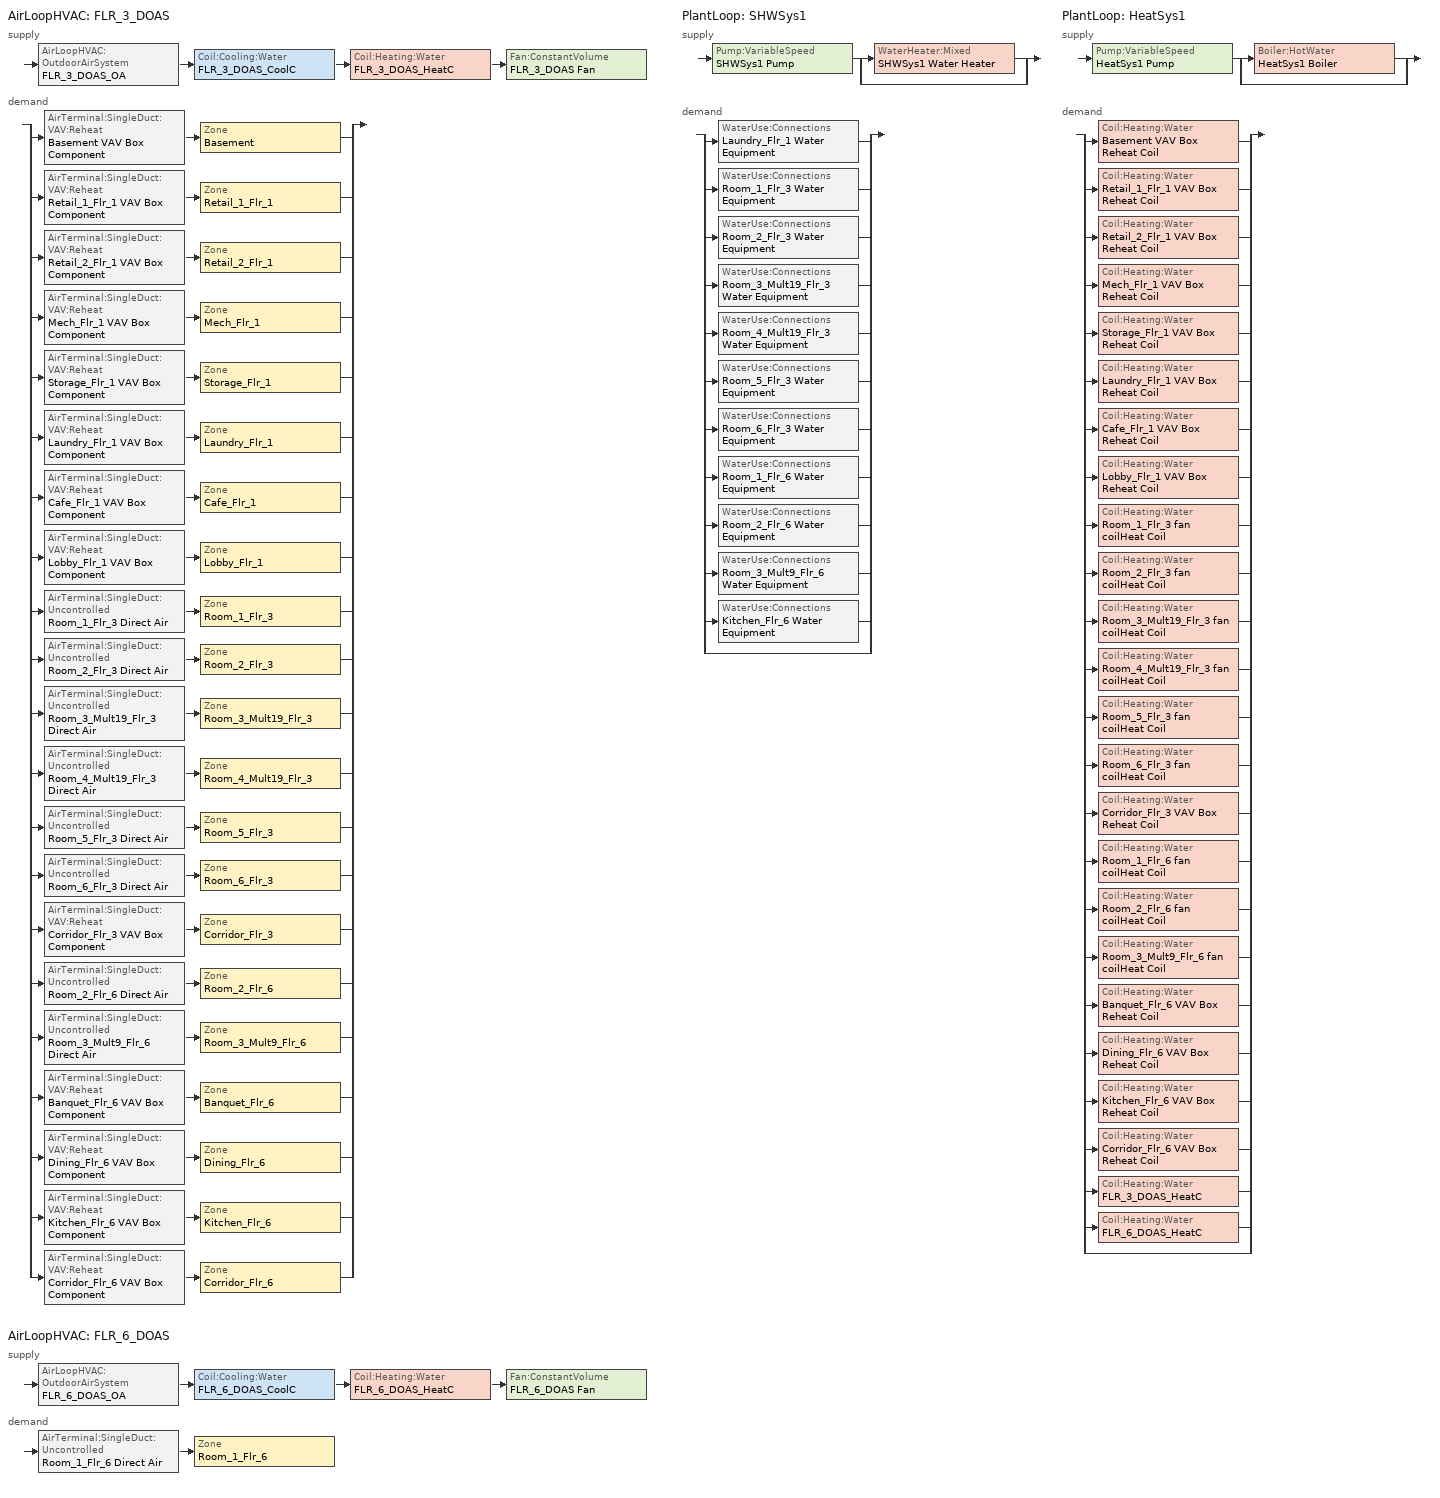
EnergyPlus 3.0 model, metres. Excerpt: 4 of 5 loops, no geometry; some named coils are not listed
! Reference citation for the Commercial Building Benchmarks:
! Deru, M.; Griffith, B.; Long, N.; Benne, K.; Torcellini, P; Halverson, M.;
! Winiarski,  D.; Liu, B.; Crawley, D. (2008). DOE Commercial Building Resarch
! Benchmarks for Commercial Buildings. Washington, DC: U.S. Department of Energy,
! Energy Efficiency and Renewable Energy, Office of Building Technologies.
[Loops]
AirLoopHVAC 'FLR_3_DOAS'
 supply: AirLoopHVAC:OutdoorAirSystem 'FLR_3_DOAS_OA' > Coil:Cooling:Water 'FLR_3_DOAS_CoolC' > Coil:Heating:Water 'FLR_3_DOAS_HeatC' > Fan:ConstantVolume 'FLR_3_DOAS Fan'
 demand: split
  | AirTerminal:SingleDuct:VAV:Reheat 'Basement VAV Box Component' > Zone 'Basement'
  | AirTerminal:SingleDuct:VAV:Reheat 'Retail_1_Flr_1 VAV Box Component' > Zone 'Retail_1_Flr_1'
  | AirTerminal:SingleDuct:VAV:Reheat 'Retail_2_Flr_1 VAV Box Component' > Zone 'Retail_2_Flr_1'
  | AirTerminal:SingleDuct:VAV:Reheat 'Mech_Flr_1 VAV Box Component' > Zone 'Mech_Flr_1'
  | AirTerminal:SingleDuct:VAV:Reheat 'Storage_Flr_1 VAV Box Component' > Zone 'Storage_Flr_1'
  | AirTerminal:SingleDuct:VAV:Reheat 'Laundry_Flr_1 VAV Box Component' > Zone 'Laundry_Flr_1'
  | AirTerminal:SingleDuct:VAV:Reheat 'Cafe_Flr_1 VAV Box Component' > Zone 'Cafe_Flr_1'
  | AirTerminal:SingleDuct:VAV:Reheat 'Lobby_Flr_1 VAV Box Component' > Zone 'Lobby_Flr_1'
  | AirTerminal:SingleDuct:Uncontrolled 'Room_1_Flr_3 Direct Air' > Zone 'Room_1_Flr_3'
  | AirTerminal:SingleDuct:Uncontrolled 'Room_2_Flr_3 Direct Air' > Zone 'Room_2_Flr_3'
  | AirTerminal:SingleDuct:Uncontrolled 'Room_3_Mult19_Flr_3 Direct Air' > Zone 'Room_3_Mult19_Flr_3'
  | AirTerminal:SingleDuct:Uncontrolled 'Room_4_Mult19_Flr_3 Direct Air' > Zone 'Room_4_Mult19_Flr_3'
  | AirTerminal:SingleDuct:Uncontrolled 'Room_5_Flr_3 Direct Air' > Zone 'Room_5_Flr_3'
  | AirTerminal:SingleDuct:Uncontrolled 'Room_6_Flr_3 Direct Air' > Zone 'Room_6_Flr_3'
  | AirTerminal:SingleDuct:VAV:Reheat 'Corridor_Flr_3 VAV Box Component' > Zone 'Corridor_Flr_3'
  | AirTerminal:SingleDuct:Uncontrolled 'Room_2_Flr_6 Direct Air' > Zone 'Room_2_Flr_6'
  | AirTerminal:SingleDuct:Uncontrolled 'Room_3_Mult9_Flr_6 Direct Air' > Zone 'Room_3_Mult9_Flr_6'
  | AirTerminal:SingleDuct:VAV:Reheat 'Banquet_Flr_6 VAV Box Component' > Zone 'Banquet_Flr_6'
  | AirTerminal:SingleDuct:VAV:Reheat 'Dining_Flr_6 VAV Box Component' > Zone 'Dining_Flr_6'
  | AirTerminal:SingleDuct:VAV:Reheat 'Kitchen_Flr_6 VAV Box Component' > Zone 'Kitchen_Flr_6'
  | AirTerminal:SingleDuct:VAV:Reheat 'Corridor_Flr_6 VAV Box Component' > Zone 'Corridor_Flr_6'
AirLoopHVAC 'FLR_6_DOAS'
 supply: AirLoopHVAC:OutdoorAirSystem 'FLR_6_DOAS_OA' > Coil:Cooling:Water 'FLR_6_DOAS_CoolC' > Coil:Heating:Water 'FLR_6_DOAS_HeatC' > Fan:ConstantVolume 'FLR_6_DOAS Fan'
 demand: AirTerminal:SingleDuct:Uncontrolled 'Room_1_Flr_6 Direct Air' > Zone 'Room_1_Flr_6'
PlantLoop 'SHWSys1'
 supply: Pump:VariableSpeed 'SHWSys1 Pump' > split
  | WaterHeater:Mixed 'SHWSys1 Water Heater'
  | bypass
 demand: split
  | WaterUse:Connections 'Laundry_Flr_1 Water Equipment'
  | WaterUse:Connections 'Room_1_Flr_3 Water Equipment'
  | WaterUse:Connections 'Room_2_Flr_3 Water Equipment'
  | WaterUse:Connections 'Room_3_Mult19_Flr_3 Water Equipment'
  | WaterUse:Connections 'Room_4_Mult19_Flr_3 Water Equipment'
  | WaterUse:Connections 'Room_5_Flr_3 Water Equipment'
  | WaterUse:Connections 'Room_6_Flr_3 Water Equipment'
  | WaterUse:Connections 'Room_1_Flr_6 Water Equipment'
  | WaterUse:Connections 'Room_2_Flr_6 Water Equipment'
  | WaterUse:Connections 'Room_3_Mult9_Flr_6 Water Equipment'
  | WaterUse:Connections 'Kitchen_Flr_6 Water Equipment'
  | bypass
PlantLoop 'HeatSys1'
 supply: Pump:VariableSpeed 'HeatSys1 Pump' > split
  | Boiler:HotWater 'HeatSys1 Boiler'
  | bypass
 demand: split
  | Coil:Heating:Water 'Basement VAV Box Reheat Coil'
  | Coil:Heating:Water 'Retail_1_Flr_1 VAV Box Reheat Coil'
  | Coil:Heating:Water 'Retail_2_Flr_1 VAV Box Reheat Coil'
  | Coil:Heating:Water 'Mech_Flr_1 VAV Box Reheat Coil'
  | Coil:Heating:Water 'Storage_Flr_1 VAV Box Reheat Coil'
  | Coil:Heating:Water 'Laundry_Flr_1 VAV Box Reheat Coil'
  | Coil:Heating:Water 'Cafe_Flr_1 VAV Box Reheat Coil'
  | Coil:Heating:Water 'Lobby_Flr_1 VAV Box Reheat Coil'
  | Coil:Heating:Water 'Room_1_Flr_3 fan coilHeat Coil'
  | Coil:Heating:Water 'Room_2_Flr_3 fan coilHeat Coil'
  | Coil:Heating:Water 'Room_3_Mult19_Flr_3 fan coilHeat Coil'
  | Coil:Heating:Water 'Room_4_Mult19_Flr_3 fan coilHeat Coil'
  | Coil:Heating:Water 'Room_5_Flr_3 fan coilHeat Coil'
  | Coil:Heating:Water 'Room_6_Flr_3 fan coilHeat Coil'
  | Coil:Heating:Water 'Corridor_Flr_3 VAV Box Reheat Coil'
  | Coil:Heating:Water 'Room_1_Flr_6 fan coilHeat Coil'
  | Coil:Heating:Water 'Room_2_Flr_6 fan coilHeat Coil'
  | Coil:Heating:Water 'Room_3_Mult9_Flr_6 fan coilHeat Coil'
  | Coil:Heating:Water 'Banquet_Flr_6 VAV Box Reheat Coil'
  | Coil:Heating:Water 'Dining_Flr_6 VAV Box Reheat Coil'
  | Coil:Heating:Water 'Kitchen_Flr_6 VAV Box Reheat Coil'
  | Coil:Heating:Water 'Corridor_Flr_6 VAV Box Reheat Coil'
  | Coil:Heating:Water 'FLR_3_DOAS_HeatC'
  | Coil:Heating:Water 'FLR_6_DOAS_HeatC'
  | bypass
[ComponentCost:LineItem]
Name | Line Item Type | Item | Cost per Each | Quantity | Cost per Unit of Output Capacity
People:Basement | General | Basement | 1 | 53.2305
LIGHTING EQUIP:Basement | Lights | Basement |  |  | 1
ElectricEquipment:Basement:MiscPlug | General | Basement | 1 | 10.6461
Infiltration:Retail_1_Flr_1 | General | Retail_1_Flr_1 | 1 | 0.0413
People:Retail_1_Flr_1 | General | Retail_1_Flr_1 | 1 | 5.7748
LIGHTING EQUIP:Retail_1_Flr_1 | Lights | Retail_1_Flr_1 |  |  | 1
ElectricEquipment:Retail_1_Flr_1:MiscPlug | General | Retail_1_Flr_1 | 1 | 0.7217
Infiltration:Retail_2_Flr_1 | General | Retail_2_Flr_1 | 1 | 0.0077
People:Retail_2_Flr_1 | General | Retail_2_Flr_1 | 1 | 6.6873
LIGHTING EQUIP:Retail_2_Flr_1 | Lights | Retail_2_Flr_1 |  |  | 1
ElectricEquipment:Retail_2_Flr_1:MiscPlug | General | Retail_2_Flr_1 | 1 | 0.8357
Infiltration:Mech_Flr_1 | General | Mech_Flr_1 | 1 | 0.0199
LIGHTING EQUIP:Mech_Flr_1 | Lights | Mech_Flr_1 |  |  | 1
ElectricEquipment:Mech_Flr_1:MiscPlug | General | Mech_Flr_1 | 1 | 0.8836
Infiltration:Storage_Flr_1 | General | Storage_Flr_1 | 1 | 0.0115
People:Storage_Flr_1 | General | Storage_Flr_1 | 1 | 2.0373
LIGHTING EQUIP:Storage_Flr_1 | Lights | Storage_Flr_1 |  |  | 1
ElectricEquipment:Storage_Flr_1:MiscPlug | General | Storage_Flr_1 | 1 | 0.2549
Infiltration:Laundry_Flr_1 | General | Laundry_Flr_1 | 1 | 0.0258
People:Laundry_Flr_1 | General | Laundry_Flr_1 | 1 | 3.3635
LIGHTING EQUIP:Laundry_Flr_1 | Lights | Laundry_Flr_1 |  |  | 1
ElectricEquipment:Laundry_Flr_1:MiscPlug | General | Laundry_Flr_1 | 1 | 2.5191
Infiltration:Cafe_Flr_1 | General | Cafe_Flr_1 | 1 | 0.1039
People:Cafe_Flr_1 | General | Cafe_Flr_1 | 1 | 135.5273
LIGHTING EQUIP:Cafe_Flr_1 | Lights | Cafe_Flr_1 |  |  | 1
ElectricEquipment:Cafe_Flr_1:MiscPlug | General | Cafe_Flr_1 | 1 | 1.0161
Infiltration:Lobby_Flr_1 | General | Lobby_Flr_1 | 1 | 0.144
People:Lobby_Flr_1 | General | Lobby_Flr_1 | 1 | 422.4133
LIGHTING EQUIP:Lobby_Flr_1 | Lights | Lobby_Flr_1 |  |  | 1
ElectricEquipment:Lobby_Flr_1:MiscPlug | General | Lobby_Flr_1 | 1 | 10.5571
Infiltration:Room_1_Flr_3 | General | Room_1_Flr_3 | 1 | 0.0489
People:Room_1_Flr_3 | General | Room_1_Flr_3 | 1 | 6
LIGHTING EQUIP:Room_1_Flr_3 | Lights | Room_1_Flr_3 |  |  | 1
ElectricEquipment:Room_1_Flr_3:PlugMisc | General | Room_1_Flr_3 | 1 | 1.0536
Infiltration:Room_2_Flr_3 | General | Room_2_Flr_3 | 1 | 0.0489
People:Room_2_Flr_3 | General | Room_2_Flr_3 | 1 | 6
LIGHTING EQUIP:Room_2_Flr_3 | Lights | Room_2_Flr_3 |  |  | 1
ElectricEquipment:Room_2_Flr_3:PlugMisc | General | Room_2_Flr_3 | 1 | 1.0535
Infiltration:Room_3_Mult19_Flr_3 | General | Room_3_Mult19_Flr_3 | 1 | 0.2525
People:Room_3_Mult19_Flr_3 | General | Room_3_Mult19_Flr_3 | 1 | 114
LIGHTING EQUIP:Room_3_Mult19_Flr_3 | Lights | Room_3_Mult19_Flr_3 |  |  | 1
ElectricEquipment:Room_3_Mult19_Flr_3:PlugMisc | General | Room_3_Mult19_Flr_3 | 1 | 19.6073
Infiltration:Room_4_Mult19_Flr_3 | General | Room_4_Mult19_Flr_3 | 1 | 0.2526
People:Room_4_Mult19_Flr_3 | General | Room_4_Mult19_Flr_3 | 1 | 114
LIGHTING EQUIP:Room_4_Mult19_Flr_3 | Lights | Room_4_Mult19_Flr_3 |  |  | 1
ElectricEquipment:Room_4_Mult19_Flr_3:PlugMisc | General | Room_4_Mult19_Flr_3 | 1 | 19.6127
Infiltration:Room_5_Flr_3 | General | Room_5_Flr_3 | 1 | 0.0489
People:Room_5_Flr_3 | General | Room_5_Flr_3 | 1 | 6
LIGHTING EQUIP:Room_5_Flr_3 | Lights | Room_5_Flr_3 |  |  | 1
ElectricEquipment:Room_5_Flr_3:PlugMisc | General | Room_5_Flr_3 | 1 | 1.0536
Infiltration:Room_6_Flr_3 | General | Room_6_Flr_3 | 1 | 0.0489
People:Room_6_Flr_3 | General | Room_6_Flr_3 | 1 | 6
LIGHTING EQUIP:Room_6_Flr_3 | Lights | Room_6_Flr_3 |  |  | 1
ElectricEquipment:Room_6_Flr_3:PlugMisc | General | Room_6_Flr_3 | 1 | 1.0535
Infiltration:Corridor_Flr_3 | General | Corridor_Flr_3 | 1 | 0.0528
People:Corridor_Flr_3 | General | Corridor_Flr_3 | 1 | 16.8223
LIGHTING EQUIP:Corridor_Flr_3 | Lights | Corridor_Flr_3 |  |  | 1
Infiltration:Room_1_Flr_6 | General | Room_1_Flr_6 | 1 | 0.0238
People:Room_1_Flr_6 | General | Room_1_Flr_6 | 1 | 1.5
LIGHTING EQUIP:Room_1_Flr_6 | Lights | Room_1_Flr_6 |  |  | 1
ElectricEquipment:Room_1_Flr_6:PlugMisc | General | Room_1_Flr_6 | 1 | 0.2634
Infiltration:Room_2_Flr_6 | General | Room_2_Flr_6 | 1 | 0.0238
People:Room_2_Flr_6 | General | Room_2_Flr_6 | 1 | 1.5
LIGHTING EQUIP:Room_2_Flr_6 | Lights | Room_2_Flr_6 |  |  | 1
ElectricEquipment:Room_2_Flr_6:PlugMisc | General | Room_2_Flr_6 | 1 | 0.2634
Infiltration:Room_3_Mult9_Flr_6 | General | Room_3_Mult9_Flr_6 | 1 | 0.2393
People:Room_3_Mult9_Flr_6 | General | Room_3_Mult9_Flr_6 | 1 | 13.5
LIGHTING EQUIP:Room_3_Mult9_Flr_6 | Lights | Room_3_Mult9_Flr_6 |  |  | 1
ElectricEquipment:Room_3_Mult9_Flr_6:PlugMisc | General | Room_3_Mult9_Flr_6 | 1 | 2.3226
Infiltration:Banquet_Flr_6 | General | Banquet_Flr_6 | 1 | 0.1292
People:Banquet_Flr_6 | General | Banquet_Flr_6 | 1 | 237.9974
LIGHTING EQUIP:Banquet_Flr_6 | Lights | Banquet_Flr_6 |  |  | 1
ElectricEquipment:Banquet_Flr_6:MiscPlug | General | Banquet_Flr_6 | 1 | 35.6863
Infiltration:Dining_Flr_6 | General | Dining_Flr_6 | 1 | 0.1292
People:Dining_Flr_6 | General | Dining_Flr_6 | 1 | 237.9974
LIGHTING EQUIP:Dining_Flr_6 | Lights | Dining_Flr_6 |  |  | 1
ElectricEquipment:Dining_Flr_6:MiscPlug | General | Dining_Flr_6 | 1 | 35.6863
Infiltration:Kitchen_Flr_6 | General | Kitchen_Flr_6 | 1 | 0.0577
People:Kitchen_Flr_6 | General | Kitchen_Flr_6 | 1 | 5.5578
LIGHTING EQUIP:Kitchen_Flr_6 | Lights | Kitchen_Flr_6 |  |  | 1
ElectricEquipment:Kitchen_Flr_6:MiscElec | General | Kitchen_Flr_6 | 1 | 38.9045
GasEquipment:Kitchen_Flr_6:MiscGas | General | Kitchen_Flr_6 | 1 | 185.6381
ElectricEquipment:Kitchen_Flr_6:ExhFan | General | Kitchen_Flr_6 | 1 | 1.5775
Infiltration:Corridor_Flr_6 | General | Corridor_Flr_6 | 1 | 0.1675
People:Corridor_Flr_6 | General | Corridor_Flr_6 | 1 | 4.4509
LIGHTING EQUIP:Corridor_Flr_6 | Lights | Corridor_Flr_6 |  |  | 1
ElectricEquipment:Corridor_Flr_6:Elevators | General | Corridor_Flr_6 | 1 | 314.7435
[Sizing:Zone] Zone Cooling Design Supply Air Temperature {C}=14; Zone Heating Design Supply Air Temperature {C}=40; Zone Cooling Design Supply Air Humidity Ratio {kg-H20/kg-air}=0.0085; Zone Heating Design Supply Air Humidity Ratio {kg-H20/kg-air}=0.008; Outdoor Air Method=Flow/Zone; Outside Air Flow per Zone Floor Area=0; Zone Sizing Factor=0; Cooling Design Air Flow Method {Flow/Zone | DesignDay}=DesignDay; Cooling Design Air Flow Rate=0; Cooling Minimum Air Flow=0; Cooling Minimum Air Flow Fraction=0; Heating Design Air Flow Method {Flow/Zone | DesignDay}=DesignDay; Heating Design Air Flow Rate=0
Name | Outside Air Flow per Zone {m3/s}
Basement | 0.593649
Retail_1_Flr_1 | 0.0621872
Retail_2_Flr_1 | 0.072013
Mech_Flr_1 | 0
Storage_Flr_1 | 0.0284278
Laundry_Flr_1 | 0.235679
Cafe_Flr_1 | 0.684979
Lobby_Flr_1 | 1.44849
Room_1_Flr_3; Room_2_Flr_3; Room_5_Flr_3; Room_6_Flr_3; Room_1_Flr_6; Room_2_Flr_6 | 0.01671
Room_3_Mult19_Flr_3; Room_4_Mult19_Flr_3; Room_3_Mult9_Flr_6 | 0.00986
Corridor_Flr_3 | 0.116821
Banquet_Flr_6 | 1.20288
Dining_Flr_6 | 2.38
Kitchen_Flr_6 | 2.8317
Corridor_Flr_6 | 0.123637
[ZoneControl:Thermostat] Control Type Schedule=Dual Zone Control Type Sched
Name | Zone | Control 1
Basement Thermostat | Basement | Basement DualSPSched
Retail_1_Flr_1 Thermostat | Retail_1_Flr_1 | Retail_1_Flr_1 DualSPSched
Retail_2_Flr_1 Thermostat | Retail_2_Flr_1 | Retail_2_Flr_1 DualSPSched
Mech_Flr_1 Thermostat | Mech_Flr_1 | Mech_Flr_1 DualSPSched
Storage_Flr_1 Thermostat | Storage_Flr_1 | Storage_Flr_1 DualSPSched
Laundry_Flr_1 Thermostat | Laundry_Flr_1 | Laundry_Flr_1 DualSPSched
Cafe_Flr_1 Thermostat | Cafe_Flr_1 | Cafe_Flr_1 DualSPSched
Lobby_Flr_1 Thermostat | Lobby_Flr_1 | Lobby_Flr_1 DualSPSched
Room_1_Flr_3 Thermostat | Room_1_Flr_3 | Room_1_Flr_3 DualSPSched
Room_2_Flr_3 Thermostat | Room_2_Flr_3 | Room_2_Flr_3 DualSPSched
Room_3_Mult19_Flr_3 Thermostat | Room_3_Mult19_Flr_3 | Room_3_Mult19_Flr_3 DualSPSched
Room_4_Mult19_Flr_3 Thermostat | Room_4_Mult19_Flr_3 | Room_4_Mult19_Flr_3 DualSPSched
Room_5_Flr_3 Thermostat | Room_5_Flr_3 | Room_5_Flr_3 DualSPSched
Room_6_Flr_3 Thermostat | Room_6_Flr_3 | Room_6_Flr_3 DualSPSched
Corridor_Flr_3 Thermostat | Corridor_Flr_3 | Corridor_Flr_3 DualSPSched
Room_1_Flr_6 Thermostat | Room_1_Flr_6 | Room_1_Flr_6 DualSPSched
Room_2_Flr_6 Thermostat | Room_2_Flr_6 | Room_2_Flr_6 DualSPSched
Room_3_Mult9_Flr_6 Thermostat | Room_3_Mult9_Flr_6 | Room_3_Mult9_Flr_6 DualSPSched
Banquet_Flr_6 Thermostat | Banquet_Flr_6 | Banquet_Flr_6 DualSPSched
Dining_Flr_6 Thermostat | Dining_Flr_6 | Dining_Flr_6 DualSPSched
Kitchen_Flr_6 Thermostat | Kitchen_Flr_6 | Kitchen_Flr_6 DualSPSched
Corridor_Flr_6 Thermostat | Corridor_Flr_6 | Corridor_Flr_6 DualSPSched
[ThermostatSetpoint:DualSetpoint] Heating Setpoint Temperature Schedule=HtgSetP_Sch; Cooling Setpoint Temperature Schedule=ClgSetP_Sch
Basement DualSPSched; Retail_1_Flr_1 DualSPSched; Retail_2_Flr_1 DualSPSched; Mech_Flr_1 DualSPSched; Storage_Flr_1 DualSPSched; Laundry_Flr_1 DualSPSched; Cafe_Flr_1 DualSPSched; Lobby_Flr_1 DualSPSched; Room_1_Flr_3 DualSPSched; Room_2_Flr_3 DualSPSched; Room_3_Mult19_Flr_3 DualSPSched; Room_4_Mult19_Flr_3 DualSPSched; Room_5_Flr_3 DualSPSched; Room_6_Flr_3 DualSPSched; Corridor_Flr_3 DualSPSched; Room_1_Flr_6 DualSPSched; Room_2_Flr_6 DualSPSched; Room_3_Mult9_Flr_6 DualSPSched; Banquet_Flr_6 DualSPSched; Dining_Flr_6 DualSPSched; Kitchen_Flr_6 DualSPSched; Corridor_Flr_6 DualSPSched
[Zone equipment]
Basement: Basement VAV Box Component
Retail_1_Flr_1: Retail_1_Flr_1 VAV Box Component
Retail_2_Flr_1: Retail_2_Flr_1 VAV Box Component
Mech_Flr_1: Mech_Flr_1 VAV Box Component
Storage_Flr_1: Storage_Flr_1 VAV Box Component
Laundry_Flr_1: Laundry_Flr_1 Exhaust Fan, Laundry_Flr_1 VAV Box Component
Cafe_Flr_1: Cafe_Flr_1 VAV Box Component
Lobby_Flr_1: Lobby_Flr_1 VAV Box Component
Room_1_Flr_3: Room_1_Flr_3 Direct Air, Room_1_Flr_3 fan coil
Room_2_Flr_3: Room_2_Flr_3 Direct Air, Room_2_Flr_3 fan coil
Room_3_Mult19_Flr_3: Room_3_Mult19_Flr_3 Direct Air, Room_3_Mult19_Flr_3 fan coil
Room_4_Mult19_Flr_3: Room_4_Mult19_Flr_3 Direct Air, Room_4_Mult19_Flr_3 fan coil
Room_5_Flr_3: Room_5_Flr_3 Direct Air, Room_5_Flr_3 fan coil
Room_6_Flr_3: Room_6_Flr_3 Direct Air, Room_6_Flr_3 fan coil
Corridor_Flr_3: Corridor_Flr_3 VAV Box Component
Room_1_Flr_6: Room_1_Flr_6 Direct Air, Room_1_Flr_6 fan coil
Room_2_Flr_6: Room_2_Flr_6 Direct Air, Room_2_Flr_6 fan coil
Room_3_Mult9_Flr_6: Room_3_Mult9_Flr_6 Direct Air, Room_3_Mult9_Flr_6 fan coil
Banquet_Flr_6: Banquet_Flr_6 VAV Box Component
Dining_Flr_6: Dining_Flr_6 Exhaust Fan, Dining_Flr_6 VAV Box Component
Kitchen_Flr_6: Kitchen_Flr_6 Exhaust Fan, Kitchen_Flr_6 VAV Box Component
Corridor_Flr_6: Corridor_Flr_6 VAV Box Component
[AirTerminal:SingleDuct:VAV:Reheat] Availability Schedule=ALWAYS_ON; Maximum Air Flow Rate {m3/s}=AUTOSIZE; Zone Minimum Air Flow Fraction=0.3; Maximum Hot Water or Steam Flow Rate {m3/s}=AUTOSIZE; Minimum Hot Water or Steam Flow Rate {m3/s}=0; Convergence Tolerance=0.001; Damper Heating Action=Reverse
Name | Reheat Coil
Basement VAV Box Component | Basement VAV Box Reheat Coil
Retail_1_Flr_1 VAV Box Component | Retail_1_Flr_1 VAV Box Reheat Coil
Retail_2_Flr_1 VAV Box Component | Retail_2_Flr_1 VAV Box Reheat Coil
Mech_Flr_1 VAV Box Component | Mech_Flr_1 VAV Box Reheat Coil
Storage_Flr_1 VAV Box Component | Storage_Flr_1 VAV Box Reheat Coil
Laundry_Flr_1 VAV Box Component | Laundry_Flr_1 VAV Box Reheat Coil
Cafe_Flr_1 VAV Box Component | Cafe_Flr_1 VAV Box Reheat Coil
Lobby_Flr_1 VAV Box Component | Lobby_Flr_1 VAV Box Reheat Coil
Corridor_Flr_3 VAV Box Component | Corridor_Flr_3 VAV Box Reheat Coil
Banquet_Flr_6 VAV Box Component | Banquet_Flr_6 VAV Box Reheat Coil
Dining_Flr_6 VAV Box Component | Dining_Flr_6 VAV Box Reheat Coil
Kitchen_Flr_6 VAV Box Component | Kitchen_Flr_6 VAV Box Reheat Coil
Corridor_Flr_6 VAV Box Component | Corridor_Flr_6 VAV Box Reheat Coil
[Coil:Heating:Water] Availablility Schedule=ALWAYS_ON; U-Factor Times Area Value {W/K}=AUTOSIZE; Maximum Water Flow Rate {m3/s}=AUTOSIZE; Coil Peformance input method=UFactorTimesAreaAndDesignWaterFlowRate; Nominal Capacity=AUTOSIZE; Design Inlet Water Temperature=82.2; Design Inlet Air Temperature=16.6; Design Outlet Water Temperature=71.1; Design Outlet Air Temperature=32.2
Basement VAV Box Reheat Coil; Retail_1_Flr_1 VAV Box Reheat Coil; Retail_2_Flr_1 VAV Box Reheat Coil; Mech_Flr_1 VAV Box Reheat Coil; Storage_Flr_1 VAV Box Reheat Coil; Laundry_Flr_1 VAV Box Reheat Coil; Cafe_Flr_1 VAV Box Reheat Coil; Lobby_Flr_1 VAV Box Reheat Coil; Room_1_Flr_3 fan coilHeat Coil; Room_2_Flr_3 fan coilHeat Coil; Room_3_Mult19_Flr_3 fan coilHeat Coil; Room_4_Mult19_Flr_3 fan coilHeat Coil; Room_5_Flr_3 fan coilHeat Coil; Room_6_Flr_3 fan coilHeat Coil; Corridor_Flr_3 VAV Box Reheat Coil; Room_1_Flr_6 fan coilHeat Coil; Room_2_Flr_6 fan coilHeat Coil; Room_3_Mult9_Flr_6 fan coilHeat Coil; Banquet_Flr_6 VAV Box Reheat Coil; Dining_Flr_6 VAV Box Reheat Coil; Kitchen_Flr_6 VAV Box Reheat Coil; Corridor_Flr_6 VAV Box Reheat Coil; FLR_3_DOAS_HeatC; FLR_6_DOAS_HeatC
[Fan:ZoneExhaust] Availability Schedule=Hours_of_operation
Name | Fan Efficiency | Pressure Rise {Pa} | Maximum Flow Rate {m3/s} [*******]
Laundry_Flr_1 Exhaust Fan | 0.33 | 125 | 0.2357
Dining_Flr_6 Exhaust Fan | 1 | 0.001 | 2.38
Kitchen_Flr_6 Exhaust Fan | 1 | 0.001 | 0.0001
[WaterUse:Connections]
Name | Water Use Equipment 1
Laundry_Flr_1 Water Equipment | Laundry_Flr_1 Water Equipment
Room_1_Flr_3 Water Equipment | Room_1_Flr_3 Water Equipment
Room_2_Flr_3 Water Equipment | Room_2_Flr_3 Water Equipment
Room_3_Mult19_Flr_3 Water Equipment | Room_3_Mult19_Flr_3 Water Equipment
Room_4_Mult19_Flr_3 Water Equipment | Room_4_Mult19_Flr_3 Water Equipment
Room_5_Flr_3 Water Equipment | Room_5_Flr_3 Water Equipment
Room_6_Flr_3 Water Equipment | Room_6_Flr_3 Water Equipment
Room_1_Flr_6 Water Equipment | Room_1_Flr_6 Water Equipment
Room_2_Flr_6 Water Equipment | Room_2_Flr_6 Water Equipment
Room_3_Mult9_Flr_6 Water Equipment | Room_3_Mult9_Flr_6 Water Equipment
Kitchen_Flr_6 Water Equipment | Kitchen_Flr_6 Water Equipment
[WaterUse:Equipment]
Name | Peak Flow Rate {m3/s} | Flow Rate Fraction Schedule | Target Temperature Schedule | Hot Water Supply Temperature Schedule Name  {C} | Zone | Sensible Fraction Schedule | Latent Fraction Schedule
Laundry_Flr_1 Water Equipment | 1.16667e-05 | LAUNDRYROOM_SWH_SCH | Laundry_Flr_1 Water Equipment Temp Sched | Laundry_Flr_1 Water Equipment Hot Supply Temp Sched | Laundry_Flr_1 | Laundry_Flr_1 Water Equipment Sensible fract sched | Laundry_Flr_1 Water Equipment Latent fract sched
Room_1_Flr_3 Water Equipment | 2.89E-6 | GUESTROOM_SWH_SCH | Room_1_Flr_3 Water Equipment Temp Sched | Room_1_Flr_3 Water Equipment Hot Supply Temp Sched | Room_1_Flr_3 | Room_1_Flr_3 Water Equipment Sensible fract sched | Room_1_Flr_3 Water Equipment Latent fract sched
Room_2_Flr_3 Water Equipment | 2.89E-6 | GUESTROOM_SWH_SCH | Room_2_Flr_3 Water Equipment Temp Sched | Room_2_Flr_3 Water Equipment Hot Supply Temp Sched | Room_2_Flr_3 | Room_2_Flr_3 Water Equipment Sensible fract sched | Room_2_Flr_3 Water Equipment Latent fract sched
Room_3_Mult19_Flr_3 Water Equipment | 2.89E-6 | GUESTROOM_SWH_SCH | Room_3_Mult19_Flr_3 Water Equipment Temp Sched | Room_3_Mult19_Flr_3 Water Equipment Hot Supply Temp Sched | Room_3_Mult19_Flr_3 | Room_3_Mult19_Flr_3 Water Equipment Sensible fract sched | Room_3_Mult19_Flr_3 Water Equipment Latent fract sched
Room_4_Mult19_Flr_3 Water Equipment | 2.89E-6 | GUESTROOM_SWH_SCH | Room_4_Mult19_Flr_3 Water Equipment Temp Sched | Room_4_Mult19_Flr_3 Water Equipment Hot Supply Temp Sched | Room_4_Mult19_Flr_3 | Room_4_Mult19_Flr_3 Water Equipment Sensible fract sched | Room_4_Mult19_Flr_3 Water Equipment Latent fract sched
Room_5_Flr_3 Water Equipment | 2.89E-6 | GUESTROOM_SWH_SCH | Room_5_Flr_3 Water Equipment Temp Sched | Room_5_Flr_3 Water Equipment Hot Supply Temp Sched | Room_5_Flr_3 | Room_5_Flr_3 Water Equipment Sensible fract sched | Room_5_Flr_3 Water Equipment Latent fract sched
Room_6_Flr_3 Water Equipment | 2.89E-6 | GUESTROOM_SWH_SCH | Room_6_Flr_3 Water Equipment Temp Sched | Room_6_Flr_3 Water Equipment Hot Supply Temp Sched | Room_6_Flr_3 | Room_6_Flr_3 Water Equipment Sensible fract sched | Room_6_Flr_3 Water Equipment Latent fract sched
Room_1_Flr_6 Water Equipment | 2.89E-6 | GUESTROOM_SWH_SCH | Room_1_Flr_6 Water Equipment Temp Sched | Room_1_Flr_6 Water Equipment Hot Supply Temp Sched | Room_1_Flr_6 | Room_1_Flr_6 Water Equipment Sensible fract sched | Room_1_Flr_6 Water Equipment Latent fract sched
Room_2_Flr_6 Water Equipment | 2.89E-6 | GUESTROOM_SWH_SCH | Room_2_Flr_6 Water Equipment Temp Sched | Room_2_Flr_6 Water Equipment Hot Supply Temp Sched | Room_2_Flr_6 | Room_2_Flr_6 Water Equipment Sensible fract sched | Room_2_Flr_6 Water Equipment Latent fract sched
Room_3_Mult9_Flr_6 Water Equipment | 2.89E-6 | GUESTROOM_SWH_SCH | Room_3_Mult9_Flr_6 Water Equipment Temp Sched | Room_3_Mult9_Flr_6 Water Equipment Hot Supply Temp Sched | Room_3_Mult9_Flr_6 | Room_3_Mult9_Flr_6 Water Equipment Sensible fract sched | Room_3_Mult9_Flr_6 Water Equipment Latent fract sched
Kitchen_Flr_6 Water Equipment | 0.00013985 | BLDG_SWH_SCH | Kitchen_Flr_6 Water Equipment Temp Sched | Kitchen_Flr_6 Water Equipment Hot Supply Temp Sched | Kitchen_Flr_6 | Kitchen_Flr_6 Water Equipment Sensible fract sched | Kitchen_Flr_6 Water Equipment Latent fract sched
[AirTerminal:SingleDuct:Uncontrolled] Availability Schedule=ALWAYS_ON
Name | Maximum Air Flow Rate {m3/s}
Room_1_Flr_3 Direct Air; Room_2_Flr_3 Direct Air; Room_5_Flr_3 Direct Air; Room_6_Flr_3 Direct Air; Room_1_Flr_6 Direct Air; Room_2_Flr_6 Direct Air | 0.01671
Room_3_Mult19_Flr_3 Direct Air; Room_4_Mult19_Flr_3 Direct Air; Room_3_Mult9_Flr_6 Direct Air | 0.00986
[ZoneHVAC:FourPipeFanCoil] Availability Schedule=ALWAYS_ON; Maximum Supply Air Flow Rate=AUTOSIZE; Maximum Outdoor Air Flow Rate=AUTOSIZE; Maximum Cold Water Flow Rate=AUTOSIZE; Minimum Cold Water Flow Rate=0; Cooling Convergence Tolerance=0.001; Maximum Hot Water Flow Rate=AUTOSIZE; Minimum Hot Water Flow Rate=0; Heating Convergence Tolerance=0.001
Name | Fan | Cooling Coil | Heating Coil
Room_1_Flr_3 fan coil | Room_1_Flr_3 fan coilfan | Room_1_Flr_3 fan coilCool Coil | Room_1_Flr_3 fan coilHeat Coil
Room_2_Flr_3 fan coil | Room_2_Flr_3 fan coilfan | Room_2_Flr_3 fan coilCool Coil | Room_2_Flr_3 fan coilHeat Coil
Room_3_Mult19_Flr_3 fan coil | Room_3_Mult19_Flr_3 fan coilfan | Room_3_Mult19_Flr_3 fan coilCool Coil | Room_3_Mult19_Flr_3 fan coilHeat Coil
Room_4_Mult19_Flr_3 fan coil | Room_4_Mult19_Flr_3 fan coilfan | Room_4_Mult19_Flr_3 fan coilCool Coil | Room_4_Mult19_Flr_3 fan coilHeat Coil
Room_5_Flr_3 fan coil | Room_5_Flr_3 fan coilfan | Room_5_Flr_3 fan coilCool Coil | Room_5_Flr_3 fan coilHeat Coil
Room_6_Flr_3 fan coil | Room_6_Flr_3 fan coilfan | Room_6_Flr_3 fan coilCool Coil | Room_6_Flr_3 fan coilHeat Coil
Room_1_Flr_6 fan coil | Room_1_Flr_6 fan coilfan | Room_1_Flr_6 fan coilCool Coil | Room_1_Flr_6 fan coilHeat Coil
Room_2_Flr_6 fan coil | Room_2_Flr_6 fan coilfan | Room_2_Flr_6 fan coilCool Coil | Room_2_Flr_6 fan coilHeat Coil
Room_3_Mult9_Flr_6 fan coil | Room_3_Mult9_Flr_6 fan coilfan | Room_3_Mult9_Flr_6 fan coilCool Coil | Room_3_Mult9_Flr_6 fan coilHeat Coil
[Fan:ConstantVolume] Availablility Schedule=HVACOperationSchd; Fan Efficiency=0.168754; Pressure Rise {Pa}=320; Maximum Flow Rate {m3/s}=AUTOSIZE; Motor Efficiency=0.825; Motor In Airstream Fraction=1
FLR_3_DOAS Fan; FLR_6_DOAS Fan
[Coil:Cooling:Water] Availability Schedule=ALWAYS_ON; Design Water Flow Rate {m3/s}=AUTOSIZE; Design Air Flow Rate {m3/s}=AUTOSIZE; Design Inlet Water Temperature {C}=AUTOSIZE; Design Inlet Air Temperature {C}=AUTOSIZE; Design Outlet Air Temperature {C}=AUTOSIZE; Design Inlet Humidity Ratio {kg-H2O/kg-air}=AUTOSIZE; Design Outlet Humidity Ratio {kg-H2O/kg-air}=AUTOSIZE; Type of Analysise {*******}=SimpleAnalysis; Heat Exchanger Configuration {*********}=CrossFlow
FLR_3_DOAS_CoolC; FLR_6_DOAS_CoolC
[Refrigeration:Case] Availablility Schedule=ALWAYS_ON; Zone=Kitchen_Flr_6; Rated Ambient Temperature {C}=23.88; Rated Ambient Relative Humidity {%}=55; Latent Case Credit Curve Type=CaseTemperatureMethod; Case Lighting Schedule=BLDG_LIGHT_SCH; Fraction Of Lighting Energy To Case=1; Case Anti-Sweat Heater Power per Unit Length {W/m}=0; Minimum Anti-Sweat Heater Power per Unit Length {W/m}=0; Anti-Sweat Heater Control Type {******}=None; Humidity At Zero Anti-Sweat Heater Energy {%}=0; Case Height {m}=0; Defrost Energy Correction Curve Type=None
Name | Rated Total Cooling Capacity per Unit length {W/m} | Rated Latent Heat Ratio | Rated Runtime Fraction | Case Length {m} | Case Operating Temperature {C} | Latent Case Credit Curve | Standard Case Fan Power per Unit Length {W/m} | Operating Case Fan Power per Unit Length {W/m} | Standard Case Lighting Power per Unit Length {W/m} | Fraction of Anti-Sweat Heater Energy To Case | Case Defrost Power per Unit Length {W/m} | Case Defrost Type | Case Defrost Schedule | Case Defrost Drip-Down Schedule | Under Case HVAC Return Air Fraction | Refrigerated Case Restocking Schedule | Case Credit Fraction Schedule | Case Defrost Type {*******}
Kitchen_Flr_6_Case:1_WALKINFREEZER | 367 | 0.1 | 0.4 | 7.32 | -23 | Kitchen_Flr_6_Case:1_WALKINFREEZERSingleShelfHorizontal_LatentEnergyMult | 34 | 34 | 16.4 | 0 | 273 | ELECTRIC | Kitchen_Flr_6_Case:1_WALKINFREEZER_CaseDefrost2aDaySched | Kitchen_Flr_6_Case:1_WALKINFREEZER_CaseDripDown2aDaySched | 0 | Kitchen_Flr_6_Case:1_WALKINFREEZER_WalkInStockingSched | Kitchen_Flr_6_Case:1_WALKINFREEZER_CaseCreditReduxSched
Kitchen_Flr_6_Case:2_SELFCONTAINEDDISPLAYCASE | 734 | 0.08 | 0.85 | 3.66 | 2 | Kitchen_Flr_6_Case:2_SELFCONTAINEDDISPLAYCASEMultiShelfVertical_LatentEnergyMult | 55 | 55 | 33 | 0.2 | 0 |  |  |  | 0.05 | Kitchen_Flr_6_Case:2_SELFCONTAINEDDISPLAYCASE_CaseStockingSched |  | NONE
[Refrigeration:CompressorRack] Heat Rejection Location {OUTDOORS | ZONE}=ZONE; Design Condenser Fan Power {W}=350; Condenser Type=AIRCOOLED
Name | Design Compressor Rack COP {W/W} | Compressor Rack COP As Function Of Temperature Curve | Condenser Fan Power Function of Temperature Curve | Refrigeration Case 1
RACK1 | 1.5 | RACK1_RackCOPfTCurve | RACK1_RackCondFanCurve2 | Kitchen_Flr_6_Case:1_WALKINFREEZER
RACK2 | 3 | RACK2_RackCOPfTCurve |  | Kitchen_Flr_6_Case:2_SELFCONTAINEDDISPLAYCASE
[AirLoopHVAC]
Name | Design Supply Air Flow Rate {m3/s}
FLR_3_DOAS | 0.08656
FLR_6_DOAS | 0.04328
[Controller:WaterCoil] Control Variable {Temperature | HumidityRatio | TemperatureAndHumidityRatio | Flow}=Temperature; Maximum Actuated Flow {m3/s}=AUTOSIZE; Minimum Actuated Flow {m3/s}=0
Name | Action {Normal | Reverse} | Actuator Variable {Flow} | Actuator Variable {FLOW} | Controller Convergence Tolerance {delta C} [Delta temp from setpoint]
FLR_3_DOAS_CoolC_Controller; FLR_6_DOAS_CoolC_Controller | Reverse | Flow
FLR_3_DOAS_HeatC_Controller; FLR_6_DOAS_HeatC_Controller | Normal |  | Flow | 0.0001
[SetpointManager:OutdoorAirReset] Control Variable=Temperature; Setpoint at Outdoor Low Temperature=15.5; Outdoor Low Temperature=15.5; Setpoint at Outdoor High Temperature=12.8; Outdoor High Temperature=21
Name | Setpoint Node or NodeList
FLR_3_DOAS SAT setpoint | FLR_3_DOAS Supply Equipment Outlet Node
FLR_6_DOAS SAT setpoint | FLR_6_DOAS Supply Equipment Outlet Node
[SetpointManager:MixedAir]
Name | Control Variable {Temperature} | Setpoint Node or NodeList | Control Variable
FLR_3_DOAS_CoolC SAT Manager | Temperature | FLR_3_DOAS_CoolC-FLR_3_DOAS_HeatCNode
FLR_3_DOAS_HeatC SAT Manager | Temperature | FLR_3_DOAS_HeatC-FLR_3_DOAS FanNode
FLR_3_DOAS_OAMixed Air Temp Manager |  | FLR_3_DOAS_OA-FLR_3_DOAS_CoolCNode | Temperature
FLR_6_DOAS_CoolC SAT Manager | Temperature | FLR_6_DOAS_CoolC-FLR_6_DOAS_HeatCNode
FLR_6_DOAS_HeatC SAT Manager | Temperature | FLR_6_DOAS_HeatC-FLR_6_DOAS FanNode
FLR_6_DOAS_OAMixed Air Temp Manager |  | FLR_6_DOAS_OA-FLR_6_DOAS_CoolCNode | Temperature
[Sizing:System] Type Of Load To Size On {Sensible}=Sensible; Design Outdoor Air Flow Rate {m3/s}=AUTOSIZE; Minimum System Air Flow Ratio=0.3; Preheat Design Temperature {C}=7; Preheat Design Humidity Ratio {kg-H2O/kg-air}=0.008; Precool Design Temperature {C}=12.8; Precool Design Humidity Ratio {kg-H2O/kg-air}=0.008; Central Cooling Design Supply Air Temperature {C}=12.8; Central Heating Design Supply Air Temperature {C}=16.7; Sizing Option {Coincident | NonCoincident}=NonCoincident; 100% Outdoor Air in Cooling {Yes | No}=No; 100% Outdoor Air in Heating {Yes | No}=No; Central Cooling Design Supply Air Humidity Ratio {kg-H2O/kg-air}=0.0085; Central Heating Design Supply Air Humidity Ratio {kg-H2O/kg-air}=0.008; Cooling Design Air Flow Method=DesignDay; Cooling Design Air Flow Rate {m3/s}=0; Heating Design Air Flow Method=DesignDay; Heating Design Air Flow Rate {m3/s}=0
FLR_3_DOAS; FLR_6_DOAS
[Controller:OutdoorAir] Minimum Outdoor Air Flow Rate {m3/s}=AUTOSIZE; Maximum Outdoor Air Flow Rate {m3/s}=AUTOSIZE; Economizer Control Type=NoEconomizer; Economizer Control Action Type=ModulateFlow; Economizer Maximum Limit Dry-Bulb Temperature {C}=28; Economizer Maximum Limit Enthalpy {J/kg}=64000; Economizer Minimum Limit Dry-Bulb Temperature {C}=0; Lockout Type=NoLockout; Minimum Limit Type=FixedMinimum; Minimum Outdoor Air Schedule=MinOA_Sched
FLR_3_DOAS_OA_Controller; FLR_6_DOAS_OA_Controller
[PlantLoop] Fluid Type {WATER}=Water; Minimum Loop Temperature {C}=10; Maximum Loop Flow Rate {m3/s}=AUTOSIZE; Minimum Loop Flow Rate {m3/s}=0; Loop Volume {m3}=AUTOSIZE; Load Distribution Scheme {OPTIMAL | SEQUENTIAL}=Optimal
Name | Loop Equipment Operation Scheme | Maximum Loop Temperature {C}
SHWSys1 | SHWSys1 Loop Operation Scheme List | 60
HeatSys1 | HeatSys1 Loop Operation Scheme List | 100
[Sizing:Plant] Loop Type {COOLING | HEATING}=Heating
Name | Design Loop Exit Temperature {C} | Design Loop Temperature Difference {C}
SHWSys1 | 60 | 5
HeatSys1 | 82 | 11
[SetpointManager:Scheduled] Control Variable {TEMP}=Temperature
Name | Schedule | Setpoint Node
SHWSys1 Loop Setpoint Manager | SHWSys1-Loop-Temp-Schedule | SHWSys1 Supply Outlet Node
HeatSys1 Loop Setpoint Manager | HW-Loop-Temp-Schedule | HeatSys1 Supply Outlet Node
[PlantEquipmentOperationSchemes] Control Scheme 1 Object Type {*******}=PlantEquipmentOperation:HeatingLoad; Control Scheme 1 Schedule=PlantOnSched
Name | Control Scheme 1
SHWSys1 Loop Operation Scheme List | SHWSys1 Operation Scheme
HeatSys1 Loop Operation Scheme List | HeatSys1 Operation Scheme
[PlantEquipmentOperation:HeatingLoad] Load Range 1 Lower Limit {W}=0; Load Range 1 Upper Limit {W}=1000000000000000
Name | Priority Control 1 Equipment List
SHWSys1 Operation Scheme | SHWSys1 Equipment List
HeatSys1 Operation Scheme | HeatSys1 Equipment List
[PlantEquipmentList]
SHWSys1 Equipment List: SHWSys1 Water Heater
HeatSys1 Equipment List: HeatSys1 Boiler
[Pump:VariableSpeed] Rated Flow Rate {m3/s}=AUTOSIZE; Rated Pump Head {Pa} [179352 Pa = 60 ft]=179352; Rated Power Consumption {W}=AUTOSIZE; Motor Efficiency=0.9; Fraction of Motor Inefficiencies to Fluid Stream=0; Coefficient 1 of the Part Load Performance Curve=0; Coefficient 2 of the Part Load Performance Curve=1; Coefficient 3 of the Part Load Performance Curve=0; Coefficient 4 of the Part Load Performance Curve=0; Minimum Flow Rate {m3/s}=0; Pump Control Type {Continuous | Intermittent}=Intermittent
SHWSys1 Pump; HeatSys1 Pump
[WaterHeater:Mixed]
SHWSys1 Water Heater: Tank Volume {m3}=2; Setpoint Temperature Schedule=SHWSys1 Water Heater Setpoint Temperature Schedule Name; Deadband Temperature Difference {deltaC}=2; Maximum Temperature Limit {C}=82.2222; Heater Control Type {Cycle | Modulate}=Cycle; Heater Maximum Capacity {W}=845000; Heater Fuel Type=NATURALGAS; Heater Thermal Efficiency=0.8; Off Cycle Parasitic Fuel Consumption Rate {W}=20; Off Cycle Parasitic Fuel Type=NATURALGAS; Off Cycle Parasitic Heat Fraction To Tank=0.8; On Cycle Parasitic Fuel Type=NATURALGAS; Ambient Temperature Indicator {Schedule | Zone | Outdoors}=SCHEDULE; Ambient Temperature Schedule=SHWSys1 Water Heater Ambient Temperature Schedule Name; Off Cycle Loss Coefficient to Ambient Temperature {W/K}=6; On Cycle Loss Coefficient to Ambient Temperature {W/K}=6; Use Side Effectiveness=1; Source Side Effectiveness=1; Use Side Design Flow Rate=AUTOSIZE; Source Side Design Flow Rate=AUTOSIZE; Indirect Water Heater Recovery Time=1.5
[Boiler:HotWater]
HeatSys1 Boiler: Fuel Type=NATURALGAS; Nominal Capacity {W}=AUTOSIZE; Nominal Thermal Efficiency=0.8; Design Water Outlet Temperature {C}=81; Design Water Flow Rate {m3/s}=AUTOSIZE; Minimum Part Load Ratio=0; Maximum Part Load Ratio=1.2; Optimum Part Load Ratio=1; Water Outlet Upper Temperature Limit {C}=95; Boiler Flow Mode=VariableFlow; Parasitic Electric Load=0; Sizing Factor=1
[Schedule:Compact]
BLDG_LIGHT_SCH: Through: 12/31, For: Weekdays, Until: 01:00, 0.2, Until: 02:00, 0.15, Until: 05:00, 0.1, Until: 06:00, 0.2, Until: 07:00, 0.4, Until: 08:00, 0.5, Until: 10:00, 0.4, Until: 18:00, 0.25, Until: 19:00, 0.6, Until: 20:00, 0.8, Until: 21:00, 0.9, Until: 22:00, 0.8, Until: 23:00, 0.6, Until: 24:00, 0.3, For: Saturday, Until: 02:00, 0.2, Until: 06:00, 0.1, Until: 08:00, 0.3, Until: 10:00, 0.4, Until: 11:00, 0.3, Until: 18:00, 0.25, Until: 19:00, 0.6, Until: 22:00, 0.7, Until: 23:00, 0.6, Until: 24:00, 0.3, For: SummerDesignDay, Until: 24:00, 1, For: WinterDesignDay, Until: 24:00, 0, For: Sunday Holidays AllOtherDays, Until: 02:00, 0.3, Until: 06:00, 0.2, Until: 07:00, 0.3, Until: 09:00, 0.4, Until: 13:00, 0.3, Until: 18:00, 0.2, Until: 19:00, 0.5, Until: 20:00, 0.7, Until: 21:00, 0.8, Until: 22:00, 0.6, Until: 23:00, 0.5, Until: 24:00, 0.3
BLDG_SWH_SCH: Through: 12/31, For: Weekdays SummerDesignDay, Until: 01:00, 0.2, Until: 04:00, 0.15, Until: 05:00, 0.2, Until: 06:00, 0.25, Until: 07:00, 0.5, Until: 08:00, 0.6, Until: 09:00, 0.55, Until: 10:00, 0.45, Until: 11:00, 0.4, Until: 12:00, 0.45, Until: 13:00, 0.4, Until: 14:00, 0.35, Until: 17:00, 0.3, Until: 18:00, 0.4, Until: 19:00, 0.55, Until: 20:00, 0.6, Until: 21:00, 0.5, Until: 22:00, 0.55, Until: 23:00, 0.45, Until: 24:00, 0.25, For: Saturday WinterDesignDay, Until: 01:00, 0.2, Until: 04:00, 0.15, Until: 05:00, 0.2, Until: 06:00, 0.25, Until: 07:00, 0.4, Until: 10:00, 0.5, Until: 11:00, 0.45, Until: 13:00, 0.5, Until: 14:00, 0.45, Until: 16:00, 0.4, Until: 17:00, 0.35, Until: 18:00, 0.4, Until: 20:00, 0.55, Until: 21:00, 0.5, Until: 22:00, 0.55, Until: 23:00, 0.4, Until: 24:00, 0.3, For: Sunday Holidays AllOtherDays, Until: 01:00, 0.25, Until: 05:00, 0.2, Until: 06:00, 0.3, Until: 09:00, 0.5, Until: 10:00, 0.55, Until: 12:00, 0.5, Until: 14:00, 0.4, Until: 17:00, 0.3, Until: 18:00, 0.4, Until: 20:00, 0.5, Until: 21:00, 0.4, Until: 22:00, 0.5, Until: 23:00, 0.4, Until: 24:00, 0.2
Hours_of_operation; ALWAYS_ON; HVACOperationSchd; PlantOnSched; MinOA_Sched: Through: 12/31, For: AllDays, Until: 24:00, 1
HTGSETP_SCH: Through: 12/31, For: AllDays, Until: 24:00, 21
CLGSETP_SCH: Through: 12/31, For: AllDays, Until: 24:00, 24
Dual Zone Control Type Sched: Through: 12/31, For: AllDays, Until: 24:00, 4
HW-Loop-Temp-Schedule; Laundry_Flr_1 Water Equipment Temp Sched; Kitchen_Flr_6 Water Equipment Temp Sched; SHWSys1-Loop-Temp-Schedule; SHWSys1 Water Heater Setpoint Temperature Schedule Name: Through: 12/31, For: AllDays, Until: 24:00, 60
Laundry_Flr_1 Water Equipment Latent fract sched; Room_1_Flr_3 Water Equipment Latent fract sched; Room_2_Flr_3 Water Equipment Latent fract sched; Room_3_Mult19_Flr_3 Water Equipment Latent fract sched; Room_4_Mult19_Flr_3 Water Equipment Latent fract sched; Room_5_Flr_3 Water Equipment Latent fract sched; Room_6_Flr_3 Water Equipment Latent fract sched; Room_1_Flr_6 Water Equipment Latent fract sched; Room_2_Flr_6 Water Equipment Latent fract sched; Room_3_Mult9_Flr_6 Water Equipment Latent fract sched; Kitchen_Flr_6 Water Equipment Latent fract sched: Through: 12/31, For: AllDays, Until: 24:00, 0.05
Laundry_Flr_1 Water Equipment Sensible fract sched; Room_1_Flr_3 Water Equipment Sensible fract sched; Room_2_Flr_3 Water Equipment Sensible fract sched; Room_3_Mult19_Flr_3 Water Equipment Sensible fract sched; Room_4_Mult19_Flr_3 Water Equipment Sensible fract sched; Room_5_Flr_3 Water Equipment Sensible fract sched; Room_6_Flr_3 Water Equipment Sensible fract sched; Room_1_Flr_6 Water Equipment Sensible fract sched; Room_2_Flr_6 Water Equipment Sensible fract sched; Room_3_Mult9_Flr_6 Water Equipment Sensible fract sched; Kitchen_Flr_6 Water Equipment Sensible fract sched: Through: 12/31, For: AllDays, Until: 24:00, 0.2
Laundry_Flr_1 Water Equipment Hot Supply Temp Sched; Room_1_Flr_3 Water Equipment Hot Supply Temp Sched; Room_2_Flr_3 Water Equipment Hot Supply Temp Sched; Room_3_Mult19_Flr_3 Water Equipment Hot Supply Temp Sched; Room_4_Mult19_Flr_3 Water Equipment Hot Supply Temp Sched; Room_5_Flr_3 Water Equipment Hot Supply Temp Sched; Room_6_Flr_3 Water Equipment Hot Supply Temp Sched; Room_1_Flr_6 Water Equipment Hot Supply Temp Sched; Room_2_Flr_6 Water Equipment Hot Supply Temp Sched; Room_3_Mult9_Flr_6 Water Equipment Hot Supply Temp Sched; Kitchen_Flr_6 Water Equipment Hot Supply Temp Sched: Through: 12/31, For: AllDays, Until: 24:00, 55
Room_1_Flr_3 Water Equipment Temp Sched; Room_2_Flr_3 Water Equipment Temp Sched; Room_3_Mult19_Flr_3 Water Equipment Temp Sched; Room_4_Mult19_Flr_3 Water Equipment Temp Sched; Room_5_Flr_3 Water Equipment Temp Sched; Room_6_Flr_3 Water Equipment Temp Sched; Room_1_Flr_6 Water Equipment Temp Sched; Room_2_Flr_6 Water Equipment Temp Sched; Room_3_Mult9_Flr_6 Water Equipment Temp Sched: Through: 12/31, For: AllDays, Until: 24:00, 43.3
Kitchen_Flr_6_Case:1_WALKINFREEZER_CaseDefrost2aDaySched: ON/OFF, Through: 12/31, For:AllDays, Interpolate:Yes, Until: 11:00, 0, Until: 11:20, 1, Until: 23:00, 0, Until: 23:20, 1, Until: 24:00, 0
Kitchen_Flr_6_Case:1_WALKINFREEZER_CaseDripDown2aDaySched: ON/OFF, Through: 12/31, For:AllDays, Interpolate:Yes, Until: 11:00, 0, Until: 11:30, 1, Until: 23:00, 0, Until: 23:30, 1, Until: 24:00, 0
Kitchen_Flr_6_Case:1_WALKINFREEZER_WalkInStockingSched: Any Number, Through: 12/31, For: Tuesday Friday, Until: 4:00, 0, Until: 5:00, 725, Until: 6:00, 417, Until: 7:00, 290, Until: 24:00, 0, For: AllOtherDays, Until: 4:00, 0, Until: 5:00, 125, Until: 6:00, 117, Until: 7:00, 90, Until: 19:00, 0, Until: 20:00, 125, Until: 21:00, 117, Until: 22:00, 90, Until: 24:00, 0
Kitchen_Flr_6_Case:1_WALKINFREEZER_CaseCreditReduxSched: Fraction, Through: 12/31, For:AllDays, Interpolate:No, Until: 7:00, 0.2, Until: 21:00, 0.4, Until: 24:00, 0.2
Kitchen_Flr_6_Case:2_SELFCONTAINEDDISPLAYCASE_CaseStockingSched: Any Number, Through: 12/31, For:AllDays, Until: 6:00, 0, Until: 7:00, 50, Until: 9:00, 70, Until: 10:00, 80, Until: 11:00, 70, Until: 13:00, 50, Until: 14:00, 80, Until: 15:00, 90, Until: 16:00, 80, Until: 24:00, 0
SHWSys1 Water Heater Ambient Temperature Schedule Name: Through: 12/31, For: AllDays, Until: 24:00, 22
[SCHEDULE:COMPACT]
GuestRoom_SWH_Sch: Fraction, Through: 12/31, For: Weekdays, Until: 01:00, 0.2, Until: 04:00, 0.15, Until: 05:00, 0.2, Until: 06:00, 0.35, Until: 07:00, 0.6, Until: 08:00, 0.8, Until: 09:00, 0.55, Until: 10:00, 0.4, Until: 11:00, 0.3, Until: 17:00, 0.2, Until: 18:00, 0.3, Until: 19:00, 0.55, Until: 21:00, 0.4, Until: 22:00, 0.6, Until: 23:00, 0.45, Until: 24:00, 0.25, For: AllOtherDays, Until: 01:00, 0.2, Until: 04:00, 0.15, Until: 05:00, 0.2, Until: 06:00, 0.25, Until: 07:00, 0.35, Until: 08:00, 0.6, Until: 09:00, 0.8, Until: 10:00, 0.55, Until: 11:00, 0.4, Until: 12:00, 0.3, Until: 17:00, 0.2, Until: 18:00, 0.25, Until: 19:00, 0.3, Until: 22:00, 0.4, Until: 23:00, 0.6, Until: 24:00, 0.35
LaundryRoom_SWH_Sch: Fraction, Through: 12/31, For: AllDays, Until: 08:00, 0, Until: 16:00, 1, Until: 24:00, 0
[Curve:Cubic] Minimum Value of x=-35; Maximum Value of x=20
Name | Coefficient1 Constant | Coefficient2 x | Coefficient3 x**2 | Coefficient4 x**3
Kitchen_Flr_6_Case:1_WALKINFREEZERSingleShelfHorizontal_LatentEnergyMult | 0.0236 | 0.0006 | 0 | 0
Kitchen_Flr_6_Case:2_SELFCONTAINEDDISPLAYCASEMultiShelfVertical_LatentEnergyMult | 0.0265263 | 0.00107803 | 6.02558e-05 | 1.23732e-06
[Curve:Quadratic]
Name | Coefficient1 Constant | Coefficient2 x | Coefficient3 x**2 | Minimum Value of x | Maximum Value of x
RACK1_RackCOPfTCurve | 1.7603 | -0.0377 | 0.0004 | 10 | 35
RACK1_RackCondFanCurve2 | 0 | 0.0286 | 0 | 0 | 35
RACK2_RackCOPfTCurve | 1 | 0 | 0 | 0 | 50
